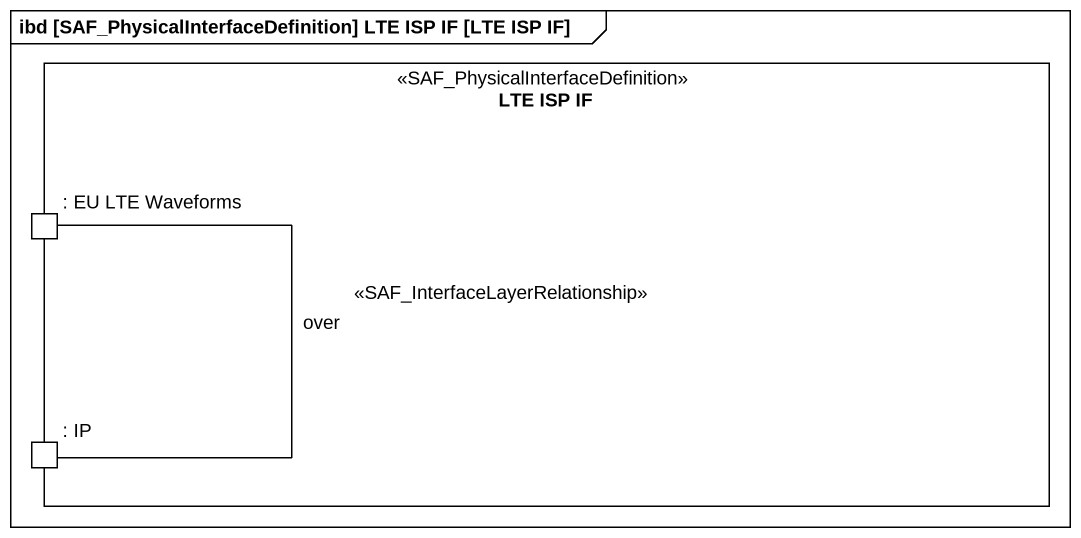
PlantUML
@startuml
mainframe ibd [SAF_PhysicalInterfaceDefinition] LTE ISP IF [LTE ISP IF]
rectangle "LTE ISP IF" as LTE_ISP_IF <<SAF_PhysicalInterfaceDefinition>> {
  port ": EU LTE Waveforms" as EU_LTE_Waveforms
  port ": IP" as IP
}
EU_LTE_Waveforms -- IP : <<SAF_InterfaceLayerRelationship>>\nover
@enduml
